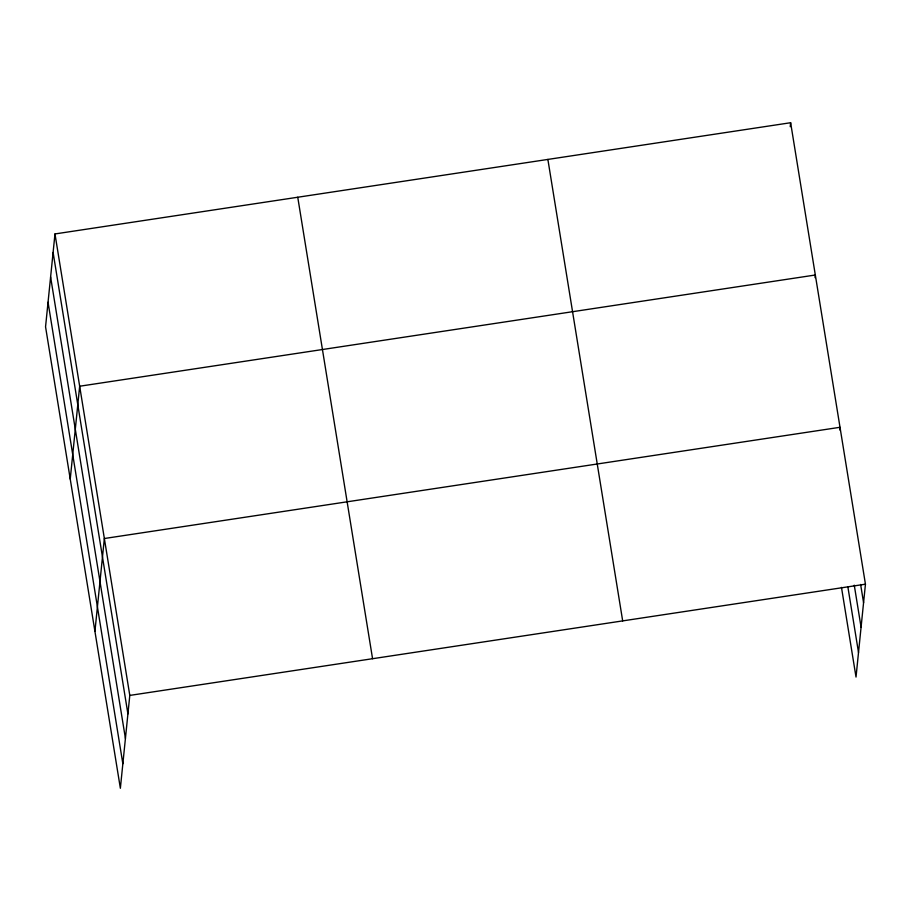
<?xml version="1.0" encoding="UTF-8"?>
<svg xmlns="http://www.w3.org/2000/svg" width="911" height="911" viewBox="0 0 911 911"><rect width="100%" height="100%" fill="white"/><g stroke="black" fill="none" stroke-linecap="round" stroke-linejoin="round"><path stroke-width="1.37" d="M54.979 233.945L45.55 326.81L120.366 788.277L129.795 695.412L54.979 233.945L790.634 122.723L865.45 584.19L856.021 677.055L841.479 587.39M70.238 479.095L79.667 386.23L815.322 275.008L815.06 277.65M94.926 631.38L104.355 538.515L840.01 427.293L839.748 429.935M790.236 126.686L790.634 122.723M129.795 695.412L865.45 584.19M860.622 584.463L863.571 602.683M854.267 585.192L861.077 627.223M847.834 586.673L858.515 652.504M547.875 159.425L622.68 620.892M297.749 197.243L372.565 658.71M53.1 252.438L127.916 713.905M50.606 276.978L125.422 738.445M48.044 302.27L122.848 763.737"/></g></svg>
